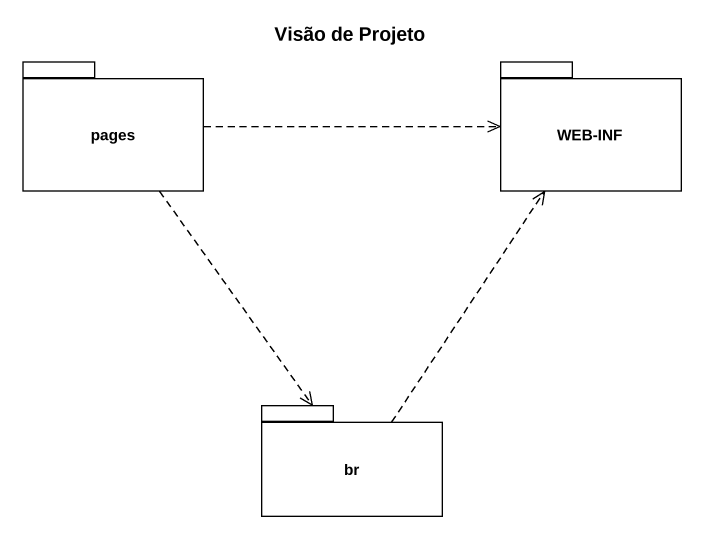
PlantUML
@startuml
title Visão de Projeto
package pages {
}
package "WEB-INF" as WEB_INF {
}
package br {
}
pages .right.> WEB_INF
pages ..> br
br .up.> WEB_INF
@enduml
